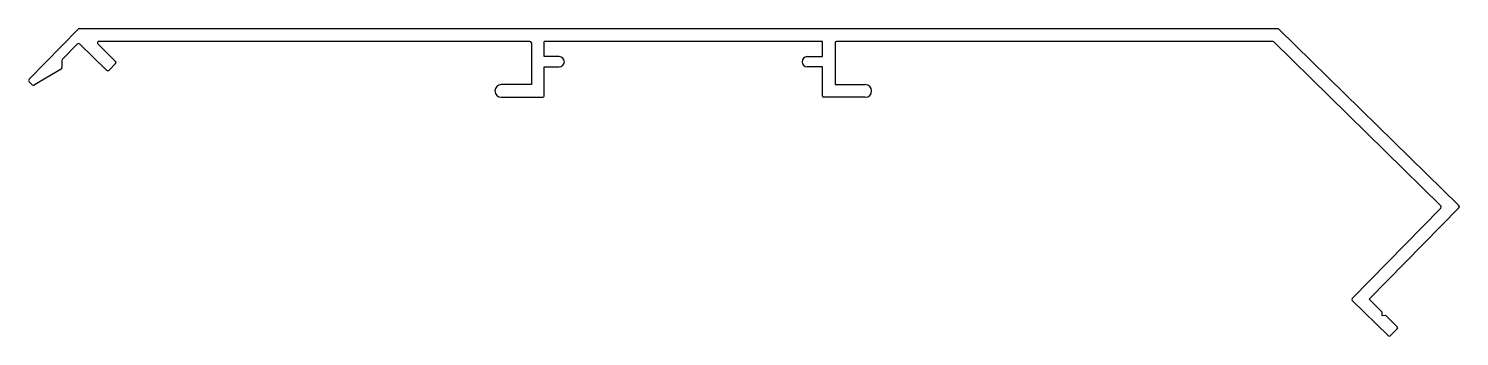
# Model space of a CAD drawing. Extents: x 2112 to 2393, y 1806 to 1867.
import ezdxf

# ---------------------------------------------------------------- set-up
doc = ezdxf.new("R2010")
doc.units = 0
doc.layers.get('0').update_dxf_attribs({"linetype": 'CONTINUOUS'})

msp = doc.modelspace()

# ---------------------------------------------------------------- linework, layer by layer
for p, q in [((2111.95, 1857.04), (2121.61, 1866.89)), ((2121.78, 1866.96), (2357.75, 1866.96)), ((2210.49, 1864.46), (2125.68, 1864.46)), ((2213.29, 1861.46), (2213.29, 1864.46)), ((2268.07, 1864.46), (2213.29, 1864.46)), ((2268.07, 1861.46), (2268.07, 1864.46)), ((2356.71, 1864.46), (2270.87, 1864.46)), ((2389.8, 1832.13), (2356.92, 1864.38)), ((2357.93, 1866.89), (2393.37, 1832.13)), ((2121.39, 1863.91), (2118.5, 1860.96)), ((2127.15, 1858.8), (2121.93, 1863.91)), ((2125.47, 1863.95), (2128.95, 1860.53)), ((2210.79, 1864.16), (2210.79, 1855.96)), ((2216.29, 1861.46), (2213.29, 1861.46)), ((2265.07, 1861.46), (2268.07, 1861.46)), ((2270.57, 1864.16), (2270.57, 1855.96)), ((2118.22, 1858.97), (2112.99, 1855.89)), ((2118.39, 1860.69), (2118.41, 1859.31)), ((2128.96, 1860.1), (2127.69, 1858.8)), ((2213.29, 1853.71), (2213.29, 1859.46)), ((2213.29, 1859.46), (2216.29, 1859.46)), ((2268.07, 1859.46), (2265.07, 1859.46)), ((2268.07, 1853.71), (2268.07, 1859.46)), ((2112.52, 1855.94), (2111.95, 1856.5)), ((2210.79, 1855.96), (2204.86, 1855.96)), ((2270.57, 1855.96), (2276.51, 1855.96)), ((2204.86, 1853.46), (2213.04, 1853.46)), ((2276.51, 1853.46), (2268.32, 1853.46)), ((2372.33, 1813.89), (2389.8, 1831.7)), ((2393.37, 1831.77), (2375.7, 1813.75)), ((2379.48, 1806.54), (2372.34, 1813.54)), ((2375.7, 1813.75), (2378.19, 1811.3)), ((2378.19, 1811.3), (2378.2, 1810.59)), ((2378.2, 1810.59), (2378.91, 1810.6)), ((2378.91, 1810.6), (2381.23, 1808.32)), ((2381.23, 1807.97), (2379.83, 1806.54))]:
    msp.add_line(p, q)
for centre, radius, start, end in [((2121.78, 1866.71), 0.25, 90, 135.5536), ((2125.68, 1864.16), 0.3, 90, 225.5536), ((2210.49, 1864.16), 0.3, 0, 90), ((2270.87, 1864.16), 0.3, 90, 180), ((2356.71, 1864.16), 0.3, 45.5536, 90), ((2357.75, 1866.71), 0.25, 45.5536, 90), ((2121.66, 1863.64), 0.382, 45.5536, 135.5536), ((2216.29, 1860.46), 1, 270, 90), ((2265.07, 1860.46), 1, 90, 270), ((2118.02, 1859.3), 0.382, 300.5536, 0.5536), ((2118.77, 1860.69), 0.382, 135.5536, 180.5536), ((2127.41, 1859.07), 0.382, 225.5536, 315.5536), ((2128.74, 1860.31), 0.3, 315.5536, 45.5536), ((2112.22, 1856.77), 0.382, 135.5536, 225.5536), ((2112.79, 1856.21), 0.382, 225.5536, 300.5536), ((2204.86, 1854.71), 1.25, 90, 270), ((2276.51, 1854.71), 1.25, 270, 90), ((2213.04, 1853.71), 0.25, 270, 0), ((2268.32, 1853.71), 0.25, 180, 270), ((2389.59, 1831.91), 0.3, 315.5536, 45.5536), ((2393.19, 1831.95), 0.25, 315.5536, 45.5536), ((2372.51, 1813.72), 0.25, 135.5536, 225.5536), ((2381.05, 1808.14), 0.25, 315.5536, 45.5536), ((2379.65, 1806.72), 0.25, 225.5536, 315.5536)]:
    msp.add_arc(centre, radius, start, end)

doc.saveas('drawing.dxf')
